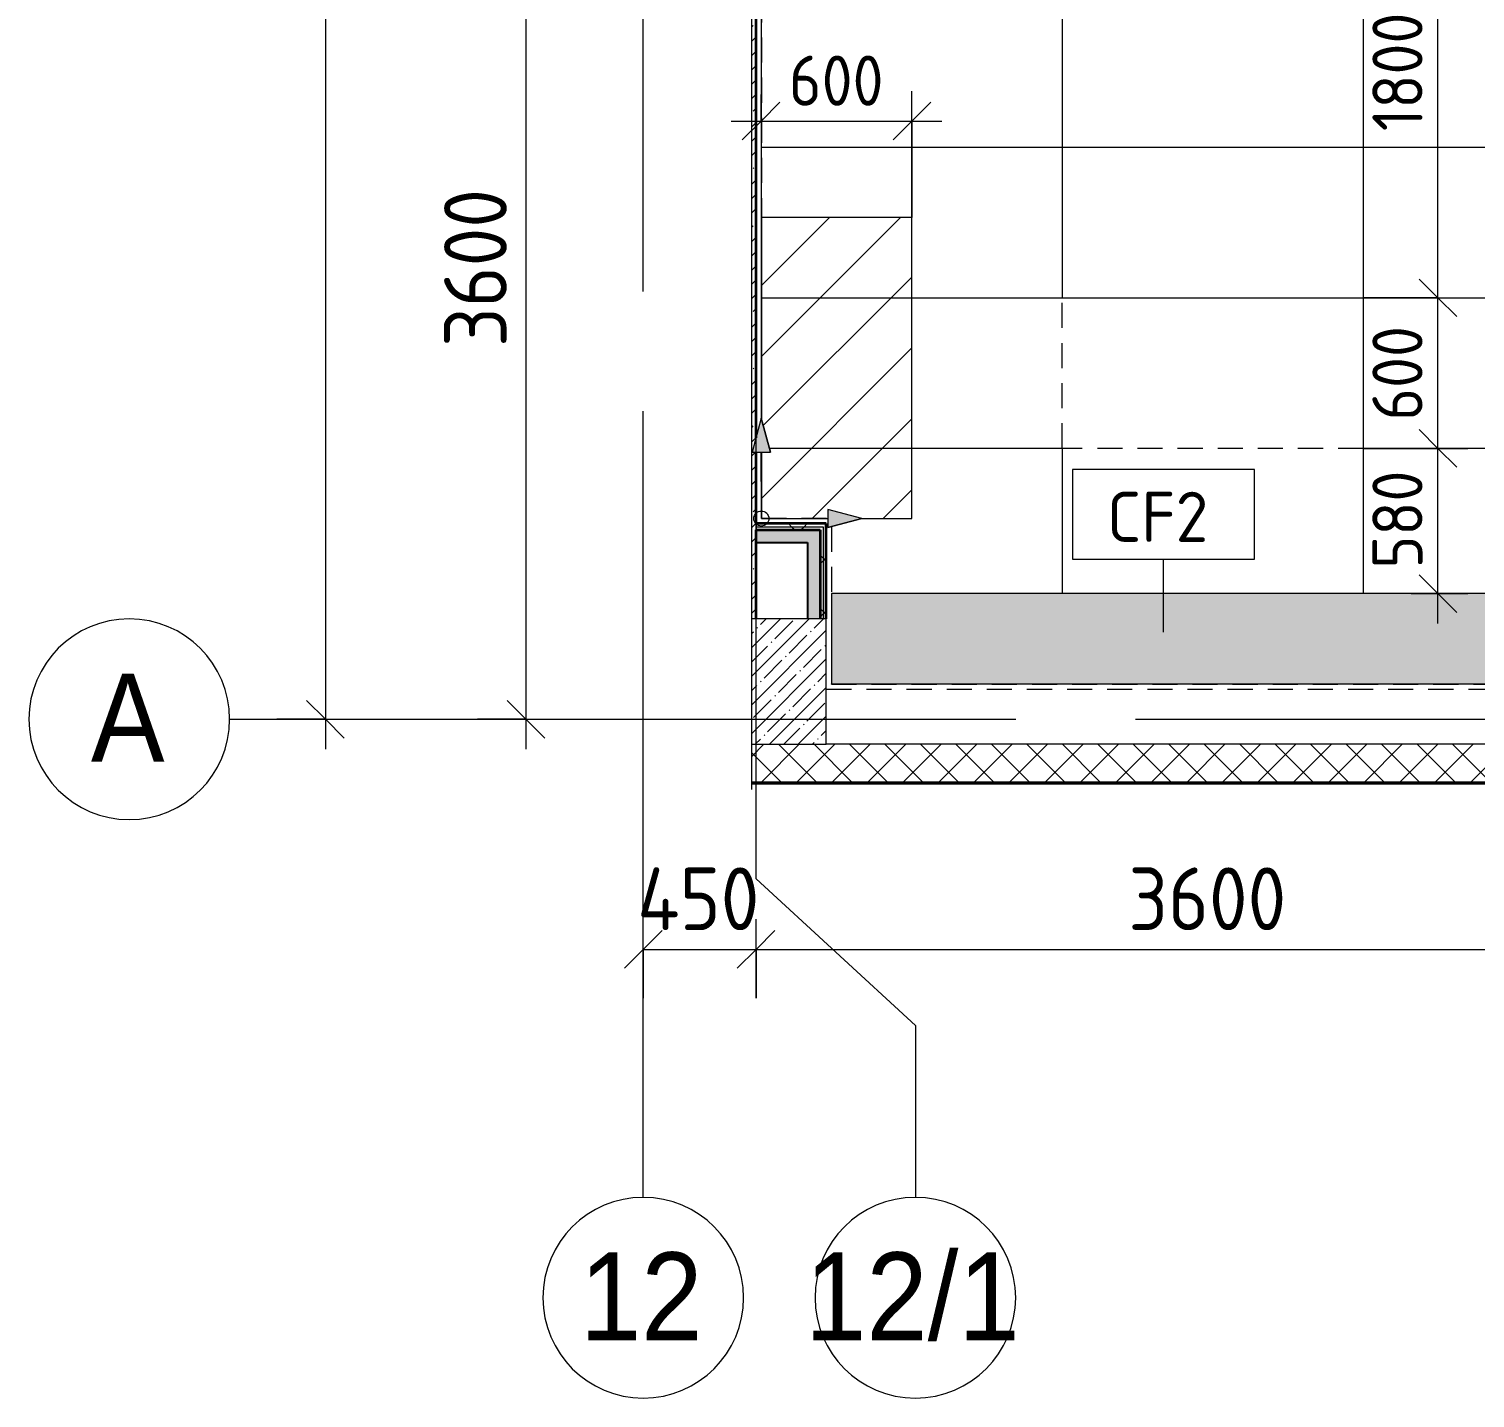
# Model space of a CAD drawing. Header units: millimetres. Extents: x 35861 to 236814, y -8553 to 29000.
# Drawn here: x 35861 to 41627, y -2706 to 2752 of the extents above; entities that cross this region are included whole.
import ezdxf

# ---------------------------------------------------------------- set-up
doc = ezdxf.new("R2010")
doc.units = ezdxf.units.MM
doc.linetypes.add('200_ШТРИХ__ш1_п0_6_', pattern=[160, 100, -60])
doc.linetypes.add('Осевая', pattern=[3175, 635, -476.25, 1587.5, -476.25])
for name, color, linetype, lineweight in [('A-ANNO-DIMS', 7, 'Continuous', 9), ('A-ANNO-DIMS-100', 7, 'Continuous', 9), ('A-CLNG', 7, 'Continuous', 9), ('A-CLNG-1', 7, 'Continuous', 13), ('A-CLNG-IDEN', 7, 'Continuous', 9), ('A-DETL', 7, 'Continuous', 9), ('A-DETL-GENF', 7, 'Continuous', 9), ('A-DETL-MBND', 7, '200_ШТРИХ__ш1_п0_6_', 9), ('A-WALL', 7, 'Continuous', 9), ('I-WALL', 7, 'Continuous', 9), ('S-COLS', 7, 'Continuous', 9), ('Оси', 7, 'Continuous', 9), ('Оси-1', 7, 'Continuous', 20), ('Оси-2', 7, 'Осевая', 9)]:
    doc.layers.add(name, color=color, linetype=linetype, lineweight=lineweight)
for name, color, linetype, lineweight, true_color in [('A-DETL-GENF-2', 7, 'Continuous', 9, 0x004000), ('A-WALL-1', 7, 'Continuous', 35, 0x3c3c3c), ('A-WALL-2', 7, 'Continuous', 25, 0x3c3c3c), ('A-WALL-3', 7, 'Continuous', 13, 0x3c3c3c), ('A-WALL-FNSH-1', 7, 'Continuous', 9, 0x3c3c3c), ('A-WALL-FNSH-2', 7, 'Continuous', 13, 0x3c3c3c)]:
    doc.layers.add(name, color=color, linetype=linetype, lineweight=lineweight, true_color=true_color)
doc.styles.add('Arial', font='arial.ttf', dxfattribs={"width": 0.9, "height": 350})
doc.styles.add('GOST Common_1', font='GOST_Common.ttf', dxfattribs={"height": 200})
doc.styles.add('ISOCPEUR', font='isocpeur.ttf', dxfattribs={"width": 0.9, "height": 250})
doc.styles.add('ISOCPEUR_1', font='isocpeur.ttf', dxfattribs={"width": 0.9, "height": 200})
doc.dimstyles.new('ISO-2_0_0_9К_Средний_округл2', dxfattribs={"dimscale": 304.8, "dimtxt": 199.196235, "dimasz": 0.492126, "dimexe": 0.393701, "dimexo": 0, "dimgap": 0, "dimtad": 1, "dimdec": 0, "dimrnd": 10, "dimzin": 0, "dimdsep": 46, "dimtxsty": 'ISOCPEUR_1', "dimblk1": 'OBLIQUE', "dimblk2": 'OBLIQUE', "dimsah": 1, "dimcen": 0.09, "dimdle": 0.393701, "dimazin": 0, "dimtfac": 1, "dimtdec": 4, "dimtix": 1, "dimtmove": 0, "dimatfit": 3, "dimfxl": 1, "dimtvp": 1, "dimtolj": 1, "dimtzin": 0, "dimarcsym": 2})
doc.dimstyles.new('ISO-2_5_0_9К_БОЛЬШОЙ', dxfattribs={"dimscale": 304.8, "dimtxt": 248.995294, "dimasz": 0.492126, "dimexe": 0.393701, "dimexo": 0.984252, "dimgap": 0, "dimtad": 1, "dimdec": 0, "dimrnd": 10, "dimzin": 0, "dimdsep": 46, "dimtxsty": 'ISOCPEUR', "dimblk1": 'OBLIQUE', "dimblk2": 'OBLIQUE', "dimsah": 1, "dimcen": 0.09, "dimdle": 0.393701, "dimazin": 0, "dimtfac": 1, "dimtdec": 4, "dimtix": 1, "dimtmove": 0, "dimatfit": 3, "dimfxl": 1, "dimtvp": 1, "dimtolj": 1, "dimtzin": 0, "dimarcsym": 2})
doc.dimstyles.new('ISO-2_5_0_9К_БОЛЬШОЙ_1', dxfattribs={"dimscale": 304.8, "dimtxt": 248.995294, "dimasz": 0.492126, "dimexe": 0.393701, "dimexo": 0.984252, "dimgap": 0, "dimtad": 1, "dimdec": 0, "dimrnd": 10, "dimzin": 0, "dimdsep": 46, "dimtxsty": 'ISOCPEUR', "dimblk1": 'OBLIQUE', "dimblk2": 'OBLIQUE', "dimsah": 1, "dimcen": 0.09, "dimdle": 0.393701, "dimazin": 0, "dimtfac": 1, "dimtdec": 4, "dimtix": 1, "dimtmove": 2, "dimatfit": 3, "dimfxl": 1, "dimtvp": 1, "dimtolj": 1, "dimtzin": 0, "dimarcsym": 2})
pattern_1 = [(45, (0, 0), (-106.066, 106.066), []), (135, (0, 0), (-106.066, -106.066), [])]

# ---------------------------------------------------------------- blocks, each defined once
blk = doc.blocks.new('BSC_Колонна _Прямоугольная - 500х500-V5-План потолков с обозначением видов отделки и геометрии 1 этажа в осях 12 - 23')
at = {"layer": 'S-COLS'}
h = blk.add_hatch(dxfattribs=at)
h.set_pattern_fill('FP_7', color=256, style=0, pattern_type=2)
h.set_pattern_definition([(45, (-38790, -150), (-57.02463, 57.02463), []), (45, (-38732.975, -150), (-57.02463, 57.02463), [100.806, -20.161, 3.353, -16.808])])
h.paths.add_polyline_path([(-47.3, -250), (250, -250), (250, 250), (-47.3, 250)])
for p, q in [((250, 250), (-47.3, 250)), ((250, -250), (250, 250)), ((-47.3, -250), (250, -250))]:
    blk.add_line(p, q, dxfattribs=at)
blk = doc.blocks.new('Начало раскладки_красным - Начало раскладки_красным-26112293-План потолков с обозначением видов отделки и геометрии 1 этажа в осях 12 - 23')
at = {"layer": 'A-DETL-GENF'}
for points in [[(-36.2, 264.8), (36.2, 264.8), (0, 400)], [(264.8, -36.2), (400, 0), (264.8, 36.2)]]:
    blk.add_hatch(color=256, dxfattribs=at).paths.add_polyline_path(points)
for p, q in [((0, 400), (-36.2, 264.8)), ((0, 400), (-36.2, 264.8)), ((36.2, 264.8), (0, 400)), ((0, 400), (36.2, 264.8)), ((-36.2, 264.8), (36.2, 264.8)), ((-36.2, 264.8), (36.2, 264.8)), ((0, 30), (0, 264.8)), ((30, 0), (264.8, 0)), ((400, 0), (264.8, 36.2)), ((264.8, 36.2), (264.8, -36.2)), ((400, 0), (264.8, 36.2)), ((264.8, 36.2), (264.8, -36.2)), ((400, 0), (264.8, -36.2)), ((264.8, -36.2), (400, 0))]:
    blk.add_line(p, q, dxfattribs=at)
blk.add_circle((0, 0), 30, dxfattribs=at)
blk = doc.blocks.new('DET_L_Линия разрыва - М100-30654842-План потолков с обозначением видов отделки и геометрии 1 этажа в осях 12 - 23')
at = {"layer": 'A-DETL-GENF'}
blk.add_line((24079.7, 0), (12339.9, 0), dxfattribs=at)
blk = doc.blocks.new('Ось сетки - D8-29747960-План потолков с обозначением видов отделки и геометрии 1 этажа в осях 12 - 23')
at = {"layer": 'Оси-1'}
for start, end in [(360, 180), (180, 360)]:
    blk.add_arc((0, 0), 4, start, end, dxfattribs=at)
blk = doc.blocks.new('DIMBLOCK1-План потолков с обозначением видов отделки и геометрии 1 этажа в осях 12 - 23')
at = {"layer": 'A-ANNO-DIMS-100'}
for p, q in [((38310, -1111.4), (38310, -797.5)), ((38760, -1111.4), (38760, -797.5)), ((38310, -917.5), (38760, -917.5)), ((38310, -917.5), (38310, -1111.4)), ((38760, -917.5), (38760, -1111.4))]:
    blk.add_line(p, q, dxfattribs=at)
at = {"layer": 'A-ANNO-DIMS-100', "lineweight": 20}
for p, q in [((38310, -917.5), (38385, -842.5)), ((38760, -917.5), (38835, -842.5)), ((38310, -917.5), (38235, -992.5)), ((38760, -917.5), (38685, -992.5))]:
    blk.add_line(p, q, dxfattribs=at)
at = {"layer": 'A-ANNO-DIMS-100', "color": 0, "insert": (38286, -590.9), "char_height": 250, "width": 597.589, "attachment_point": 1, "line_spacing_factor": 1.149209, "style": 'ISOCPEUR'}
blk.add_mtext('450', dxfattribs=at)
blk = doc.blocks.new('_Oblique')
at = {"color": 0, "linetype": 'ByBlock', "lineweight": -2}
blk.add_line((-0.5, -0.5), (0.5, 0.5), dxfattribs=at)
blk = doc.blocks.new('DIMBLOCK2-План потолков с обозначением видов отделки и геометрии 1 этажа в осях 12 - 23')
at = {"layer": 'A-ANNO-DIMS-100'}
for p, q in [((38760, -1111.4), (38760, -797.5)), ((42360, -1111.4), (42360, -797.5)), ((38760, -917.5), (42360, -917.5)), ((38760, -917.5), (38760, -1111.4)), ((42360, -917.5), (42360, -1111.4))]:
    blk.add_line(p, q, dxfattribs=at)
at = {"layer": 'A-ANNO-DIMS-100', "lineweight": 20}
for p, q in [((38760, -917.5), (38835, -842.5)), ((42360, -917.5), (42435, -842.5)), ((38760, -917.5), (38685, -992.5)), ((42360, -917.5), (42285, -992.5))]:
    blk.add_line(p, q, dxfattribs=at)
at = {"layer": 'A-ANNO-DIMS-100', "color": 0, "insert": (40244, -590.9), "char_height": 250, "width": 758.478, "attachment_point": 1, "line_spacing_factor": 1.149209, "style": 'ISOCPEUR'}
blk.add_mtext('3600', dxfattribs=at)
blk = doc.blocks.new('DIMBLOCK29-План потолков с обозначением видов отделки и геометрии 1 этажа в осях 12 - 23')
at = {"layer": 'A-ANNO-DIMS-100', "lineweight": 20}
for p, q in [((37842.6, 3600), (37767.6, 3675)), ((37842.6, 3600), (37917.6, 3525)), ((37842.6, 0), (37767.6, 75)), ((37842.6, 0), (37917.6, -75))]:
    blk.add_line(p, q, dxfattribs=at)
at = {"layer": 'A-ANNO-DIMS-100'}
for p, q in [((37648.7, 3600), (37962.6, 3600)), ((37842.6, 3600), (37648.7, 3600)), ((37842.6, 3600), (37842.6, -120)), ((37648.7, 0), (37962.6, 0)), ((37842.6, 0), (37648.7, 0))]:
    blk.add_line(p, q, dxfattribs=at)
at = {"layer": 'A-ANNO-DIMS-100', "color": 0, "insert": (37516, 1484), "char_height": 250, "width": 758.478, "attachment_point": 1, "rotation": 90, "line_spacing_factor": 1.149209, "style": 'ISOCPEUR'}
blk.add_mtext('3600', dxfattribs=at)
blk = doc.blocks.new('DIMBLOCK30-План потолков с обозначением видов отделки и геометрии 1 этажа в осях 12 - 23')
at = {"layer": 'A-ANNO-DIMS-100'}
for p, q in [((37042.6, 27120), (37042.6, -120)), ((36848.7, 27000), (37162.6, 27000)), ((37042.6, 27000), (36848.7, 27000)), ((36848.7, 0), (37162.6, 0)), ((37042.6, 0), (36848.7, 0))]:
    blk.add_line(p, q, dxfattribs=at)
at = {"layer": 'A-ANNO-DIMS-100', "lineweight": 20}
for p, q in [((37042.6, 27000), (36967.6, 27075)), ((37042.6, 27000), (37117.6, 26925)), ((37042.6, 0), (36967.6, 75)), ((37042.6, 0), (37117.6, -75))]:
    blk.add_line(p, q, dxfattribs=at)
at = {"layer": 'A-ANNO-DIMS-100', "color": 0, "insert": (36716, 13801.2), "char_height": 250, "width": 948.097, "attachment_point": 1, "rotation": 90, "line_spacing_factor": 1.149209, "style": 'ISOCPEUR'}
blk.add_mtext('27000', dxfattribs=at)
blk = doc.blocks.new('М_потолков - Марка_ Имя типа-25382930-План потолков с обозначением видов отделки и геометрии 1 этажа в осях 12 - 23')
at = {"layer": 'A-CLNG-IDEN'}
for p, q in [((3.625, 1.984375), (-3.625, 1.984375)), ((-3.625, 1.984375), (-3.625, -1.59375)), ((3.625, -1.59375), (3.625, 1.984375)), ((-3.625, -1.59375), (3.625, -1.59375))]:
    blk.add_line(p, q, dxfattribs=at)
blk = doc.blocks.new('DIMBLOCK31-План потолков с обозначением видов отделки и геометрии 1 этажа в осях 12 - 23')
at = {"layer": 'A-ANNO-DIMS-100'}
for p, q in [((38780, 2490.5), (38780, 2264.4)), ((38780, 2384.4), (38780, 2490.5)), ((39381, 2000), (39381, 2504.4)), ((38660, 2384.4), (39501, 2384.4)), ((39381, 2384.4), (39381, 2000))]:
    blk.add_line(p, q, dxfattribs=at)
at = {"layer": 'A-ANNO-DIMS-100', "lineweight": 20}
for p, q in [((38780, 2384.4), (38855, 2459.4)), ((39381, 2384.4), (39456, 2459.4)), ((38780, 2384.4), (38705, 2309.4)), ((39381, 2384.4), (39306, 2309.4))]:
    blk.add_line(p, q, dxfattribs=at)
at = {"layer": 'A-ANNO-DIMS-100', "color": 0, "insert": (38890.9, 2645.7), "char_height": 200, "width": 455.087, "attachment_point": 1, "line_spacing_factor": 1.149209, "style": 'ISOCPEUR_1'}
blk.add_mtext('600', dxfattribs=at)
blk = doc.blocks.new('DIMBLOCK32-План потолков с обозначением видов отделки и геометрии 1 этажа в осях 12 - 23')
at = {"layer": 'A-ANNO-DIMS-100', "lineweight": 20}
for p, q in [((41478.3, 1079.8), (41403.3, 1154.8)), ((41478.3, 1079.8), (41553.3, 1004.8)), ((41478.3, 501), (41403.3, 576)), ((41478.3, 501), (41553.3, 426))]:
    blk.add_line(p, q, dxfattribs=at)
at = {"layer": 'A-ANNO-DIMS-100'}
for p, q in [((41180.5, 1079.8), (41598.3, 1079.8)), ((41478.3, 1079.8), (41180.5, 1079.8)), ((41478.3, 381), (41478.3, 1079.8)), ((41372.2, 501), (41598.3, 501)), ((41478.3, 501), (41372.2, 501))]:
    blk.add_line(p, q, dxfattribs=at)
at = {"layer": 'A-ANNO-DIMS-100', "color": 0, "insert": (41217, 600.8), "char_height": 200, "width": 455.087, "attachment_point": 1, "rotation": 90, "line_spacing_factor": 1.149209, "style": 'ISOCPEUR_1'}
blk.add_mtext('580', dxfattribs=at)
blk = doc.blocks.new('DIMBLOCK33-План потолков с обозначением видов отделки и геометрии 1 этажа в осях 12 - 23')
at = {"layer": 'A-ANNO-DIMS-100', "lineweight": 20}
for p, q in [((41478.3, 1679.8), (41403.3, 1754.8)), ((41478.3, 1679.8), (41553.3, 1604.8)), ((41478.3, 1079.8), (41403.3, 1154.8)), ((41478.3, 1079.8), (41553.3, 1004.8))]:
    blk.add_line(p, q, dxfattribs=at)
at = {"layer": 'A-ANNO-DIMS-100'}
for p, q in [((41180.5, 1679.8), (41598.3, 1679.8)), ((41478.3, 1679.8), (41180.5, 1679.8)), ((41478.3, 1079.8), (41478.3, 1679.8)), ((41180.5, 1079.8), (41598.3, 1079.8)), ((41478.3, 1079.8), (41180.5, 1079.8))]:
    blk.add_line(p, q, dxfattribs=at)
at = {"layer": 'A-ANNO-DIMS-100', "color": 0, "insert": (41217, 1190.2), "char_height": 200, "width": 455.087, "attachment_point": 1, "rotation": 90, "line_spacing_factor": 1.149209, "style": 'ISOCPEUR_1'}
blk.add_mtext('600', dxfattribs=at)
blk = doc.blocks.new('DIMBLOCK34-План потолков с обозначением видов отделки и геометрии 1 этажа в осях 12 - 23')
at = {"layer": 'A-ANNO-DIMS-100', "lineweight": 20}
for p, q in [((41478.3, 3479.8), (41403.3, 3554.8)), ((41478.3, 3479.8), (41553.3, 3404.8)), ((41478.3, 1679.8), (41403.3, 1754.8)), ((41478.3, 1679.8), (41553.3, 1604.8))]:
    blk.add_line(p, q, dxfattribs=at)
at = {"layer": 'A-ANNO-DIMS-100'}
for p, q in [((41180.5, 3479.8), (41598.3, 3479.8)), ((41478.3, 3479.8), (41180.5, 3479.8)), ((41478.3, 1679.8), (41478.3, 3479.8)), ((41180.5, 1679.8), (41598.3, 1679.8)), ((41478.3, 1679.8), (41180.5, 1679.8))]:
    blk.add_line(p, q, dxfattribs=at)
at = {"layer": 'A-ANNO-DIMS-100', "color": 0, "insert": (41217, 2344.2), "char_height": 200, "width": 565.411, "attachment_point": 1, "rotation": 90, "line_spacing_factor": 1.149209, "style": 'ISOCPEUR_1'}
blk.add_mtext('1800', dxfattribs=at)

msp = doc.modelspace()

# ---------------------------------------------------------------- hatches: boundary and pattern name
at = {"layer": 'A-CLNG'}
h = msp.add_hatch(color=256, dxfattribs=at)
h.paths.add_polyline_path([(47389, 141), (47389, 502), (43711, 502), (43711, 141), (46954.8, 141)])
h.paths.add_polyline_path([(39738.3, 141), (42889, 141), (42889, 501), (39061, 501), (39061, 141)])
at = {"layer": 'A-DETL-GENF-2'}
h = msp.add_hatch(dxfattribs=at)
h.set_pattern_fill('FP_71', color=256, style=0, pattern_type=2)
h.set_pattern_definition([(45, (0, 0), (-141.4214, 141.4214), [])])
h.paths.add_polyline_path([(39381, 800), (39381, 2000), (38781, 2000), (38781, 1199.1), (38817.1, 1064.8), (38781, 1064.7), (38781, 800), (39045.8, 800), (39045.7, 836.4), (39181, 800)])
at = {"layer": 'A-DETL-MBND'}
h = msp.add_hatch(dxfattribs=at)
h.set_pattern_fill('FP_64', color=256, style=0, pattern_type=2)
h.set_pattern_definition([(180, (39981, 8879.5), (-7e-14, -600), []), (270, (39981, 8879.5), (1200, 7e-14), [])])
h.paths.add_polyline_path([(41181.6, 501), (42910, 501), (42910, 1079.8), (42380.5, 1079.8), (42380.5, 1679.8), (42910, 1679.8), (42910, 3479.8), (42380.5, 3479.8), (42380.5, 4079.8), (42910, 4079.8), (42910, 5879.8), (42380.5, 5879.8), (42380.5, 6479.8), (42910, 6479.8), (42910, 7049), (42889, 7049), (42889, 7679), (39061, 7679), (39061, 7379), (38781, 7379), (38781, 6876.1), (38817.1, 6741.8), (38781, 6741.7), (38781, 6212.2), (38817.4, 6212.2), (38781, 6077), (38781, 1199.1), (38817.1, 1064.8), (38781, 1064.7), (38781, 800), (39045.8, 800), (39045.7, 836.4), (39180.1, 800), (39060, 767.7), (39061, 501), (39738.3, 501)])
h.paths.add_polyline_path([(43711, 501), (43711, 502), (47389, 502), (47389, 7659), (44211, 7659), (44211, 7049), (43410, 7049), (43410, 6479.8), (43580.5, 6479.8), (43580.5, 5879.8), (43410, 5879.8), (43410, 4079.8), (43580.5, 4079.8), (43580.5, 3479.8), (43410, 3479.8), (43410, 1679.8), (43580.5, 1679.8), (43580.5, 1079.8), (43410, 1079.8), (43410, 501), (43710, 501)])
h.paths.add_polyline_path([(45980.5, 1079.8), (44780.5, 1079.8), (44780.5, 1679.8), (45980.5, 1679.8)])
h.paths.add_polyline_path([(39980.5, 1079.8), (39980.5, 1679.8), (41180.5, 1679.8), (41180.5, 1079.8)])
h.paths.add_polyline_path([(45980.5, 3479.8), (44780.5, 3479.8), (44780.5, 4079.8), (45980.5, 4079.8), (45980.5, 3689.7)])
h.paths.add_polyline_path([(41180.5, 3479.8), (39980.5, 3479.8), (39980.5, 4079.8), (41180.5, 4079.8), (41180.5, 3689.7)])
h.paths.add_polyline_path([(45980.5, 5879.8), (44780.5, 5879.8), (44780.5, 6479.8), (45980.5, 6479.8)])
h.paths.add_polyline_path([(39981, 5879.8), (39980.5, 5879.8), (39980.5, 6479.8), (41180.5, 6479.8), (41180.5, 5879.8)])
h.paths.add_polyline_path([(39045.8, 6440.9), (39045.7, 6513.4), (39181, 6477.2), (39115.3, 6459.6)])
at = {"layer": 'A-WALL'}
h = msp.add_hatch(dxfattribs=at)
h.set_pattern_fill('FP_17', color=256, style=0, pattern_type=2)
h.set_pattern_definition([(45, (0, 0), (-70.71068, 70.71068), []), (135, (0, 0), (-70.71068, -70.71068), [])])
h.paths.add_polyline_path([(75098.9, -250), (75700, -250), (75700, -100), (38742.7, -100), (38742.7, -250), (74377.2, -250)])
at = {"layer": 'I-WALL'}
h = msp.add_hatch(dxfattribs=at)
h.set_pattern_fill('FP_1', color=256, style=0, pattern_type=2)
h.set_pattern_definition([(45, (0, 0), (-57.02463, 57.02463), []), (45, (57.025, 0), (-57.02463, 57.02463), [100.806, -20.161, 3.353, -16.808])])
h.paths.add_polyline_path([(38760, 400), (38760, 1064.8), (38744.6, 1064.7), (38760, 1122.3), (38760, 6156), (38744.9, 6212.2), (38760, 6212.2), (38760, 6741.7), (38744.6, 6741.7), (38760, 6799.3), (38760, 7400), (38742.7, 7400), (38742.7, 400)])
h = msp.add_hatch(dxfattribs=at)
h.set_pattern_fill('FP_63', color=256, style=0, pattern_type=2)
h.set_pattern_definition(pattern_1)
h.paths.add_polyline_path([(39027.5, 767.5), (39040, 767.5), (39040, 780), (38760, 780), (38760, 767.5), (39016.7, 767.5)])
h = msp.add_hatch(dxfattribs=at)
h.set_pattern_fill('FP_63', color=256, style=0, pattern_type=2)
h.set_pattern_definition(pattern_1)
h.paths.add_polyline_path([(39027.5, 755), (39027.5, 767.5), (38760, 767.5), (38760, 755), (39016.7, 755)])
for points in [[(38965, 705), (39015, 705), (39015, 755), (38760, 755), (38760, 705)], [(39015, 400), (39015, 705), (38965, 705), (38965, 400)]]:
    msp.add_hatch(color=256, dxfattribs=at).paths.add_polyline_path(points)
h = msp.add_hatch(dxfattribs=at)
h.set_pattern_fill('FP_63', color=256, style=0, pattern_type=2)
h.set_pattern_definition(pattern_1)
h.paths.add_polyline_path([(39027.5, 400), (39027.5, 755), (39015, 755), (39015, 400)])
h = msp.add_hatch(dxfattribs=at)
h.set_pattern_fill('FP_63', color=256, style=0, pattern_type=2)
h.set_pattern_definition(pattern_1)
h.paths.add_polyline_path([(39040, 400), (39040, 767.5), (39027.5, 767.5), (39027.5, 400)])

# ---------------------------------------------------------------- linework, layer by layer
at = {"layer": 'A-CLNG-1'}
for p, q in [((39061, 501), (39061, 141)), ((42889, 501), (39061, 501)), ((39061, 141), (42889, 141))]:
    msp.add_line(p, q, dxfattribs=at)
at = {"layer": 'A-CLNG-IDEN'}
msp.add_line((40384.6, 347.5), (40384.6, 637.6), dxfattribs=at)
at = {"layer": 'A-DETL'}
for p, q in [((38781, 2000), (38781, 1199.1)), ((39381, 2000), (38781, 2000)), ((39381, 800), (39381, 2000)), ((38781, 1064.8), (38781, 800)), ((38781, 800), (39045.8, 800)), ((39180.1, 800), (39381, 800))]:
    msp.add_line(p, q, dxfattribs=at)
at = {"layer": 'A-DETL-MBND'}
for p, q in [((38780, 6081.6), (38780, 1197.1)), ((38781, 6077.8), (38781, 1199.1)), ((38781, 6077.8), (38781, 1199.1)), ((39980.5, 1079.8), (39980.5, 1679.8)), ((39980.5, 1679.8), (41180.5, 1679.8)), ((41180.5, 1679.8), (41180.5, 1079.8)), ((38780, 1064.8), (38780, 800)), ((38781, 1064.8), (38781, 801)), ((38781, 1064.8), (38781, 800)), ((41180.5, 1079.8), (39980.5, 1079.8)), ((38781, 801), (39045.8, 801)), ((38781, 800), (39045.8, 800)), ((39060, 767.7), (39060, 140)), ((39040, 120), (42910, 120)), ((39060, 140), (42890, 140)), ((39061, 140), (39061, 141))]:
    msp.add_line(p, q, dxfattribs=at)
at = {"layer": 'A-WALL'}
for p, q in [((38760, 780), (38760, 755)), ((38760, 767.5), (39027.5, 767.5)), ((39027.5, 767.5), (39027.5, 400)), ((38742.7, -250), (75850, -250))]:
    msp.add_line(p, q, dxfattribs=at)
at = {"layer": 'A-WALL-1'}
for p, q in [((38760, 1122.3), (38760, 6156)), ((38760, 780), (38760, 1064.8)), ((39040, 780), (38760, 780)), ((38760, 400), (38760, 755)), ((38760, 755), (39015, 755)), ((39015, 755), (39015, 400)), ((39040, 400), (39040, 780))]:
    msp.add_line(p, q, dxfattribs=at)
at = {"layer": 'A-WALL-2'}
for p, q in [((38760, 705), (38965, 705)), ((38965, 705), (38965, 400))]:
    msp.add_line(p, q, dxfattribs=at)
at = {"layer": 'A-WALL-3'}
msp.add_line((42910, -100), (39040, -100), dxfattribs=at)
at = {"layer": 'A-WALL-FNSH-1'}
msp.add_line((38742.7, -258), (75858, -258), dxfattribs=at)
at = {"layer": 'A-WALL-FNSH-2'}
msp.add_line((38742.7, -253), (75853, -253), dxfattribs=at)
at = {"layer": 'Оси'}
for p, q in [((38760, -636.3), (38760, 1863.7)), ((38310, -1906.3), (38310, 593.7)), ((36660.8, 0), (39160.8, 0)), ((38760, -636.3), (39395, -1221.3)), ((39395, -1221.3), (39395, -1906.3))]:
    msp.add_line(p, q, dxfattribs=at)
at = {"layer": 'Оси-2'}
for p, q in [((38310, 593.7), (38310, 21277.7)), ((38760, 1863.7), (38760, 12700)), ((39160.8, 0), (82200, 0))]:
    msp.add_line(p, q, dxfattribs=at)

# ---------------------------------------------------------------- block references
at = {"layer": 'A-CLNG-IDEN', "xscale": 99.99999999999993, "yscale": 99.99999999999993, "zscale": 99.99999999999993}
msp.add_blockref('М_потолков - Марка_ Имя типа-25382930-План потолков с обозначением видов отделки и геометрии 1 этажа в осях 12 - 23', (40384.6, 796.9), dxfattribs=at)
at = {"layer": 'A-DETL-GENF'}
for name, p, rotation in [('DET_L_Линия разрыва - М100-30654842-План потолков с обозначением видов отделки и геометрии 1 этажа в осях 12 - 23', (38742.7, 23799.7), 270.0000000000003), ('Начало раскладки_красным - Начало раскладки_красным-26112293-План потолков с обозначением видов отделки и геометрии 1 этажа в осях 12 - 23', (38781, 800), 0.03359668727813597)]:
    msp.add_blockref(name, p, dxfattribs=dict(at, rotation=rotation))
at = {"layer": 'S-COLS'}
msp.add_blockref('BSC_Колонна _Прямоугольная - 500х500-V5-План потолков с обозначением видов отделки и геометрии 1 этажа в осях 12 - 23', (38790, 150), dxfattribs=at)
at = {"layer": 'Оси-1', "xscale": 99.99999999999993, "yscale": 99.99999999999993, "zscale": 99.99999999999993, "rotation": 269.9999999999994}
msp.add_blockref('Ось сетки - D8-29747960-План потолков с обозначением видов отделки и геометрии 1 этажа в осях 12 - 23', (36260.8, 0), dxfattribs=at)
at = {"layer": 'Оси-1', "xscale": 99.99999999999993, "yscale": 99.99999999999993, "zscale": 99.99999999999993}
for p in [(38310, -2306.3), (39395, -2306.3)]:
    msp.add_blockref('Ось сетки - D8-29747960-План потолков с обозначением видов отделки и геометрии 1 этажа в осях 12 - 23', p, dxfattribs=at)

# ---------------------------------------------------------------- texts
at = {"layer": 'A-CLNG-IDEN', "insert": (40158.8, 906.7), "char_height": 200, "width": 529.114, "attachment_point": 1, "style": 'GOST Common_1'}
msp.add_mtext('CF2', dxfattribs=at)
at = {"layer": 'Оси', "char_height": 350, "attachment_point": 1, "style": 'Arial'}
for s, insert, width in [('\\fArial|b0|i0|c204|p34|;\\W.9;А', (36108, 181), 360.759), ('12', (38057.4, -2125.6), 606.076), ('12/1', (38954.7, -2125.6), 1060.633)]:
    msp.add_mtext(s, dxfattribs=dict(at, insert=insert, width=width))

# ---------------------------------------------------------------- dimensions: what is measured, and where the dimension line sits
at = {"layer": 'A-ANNO-DIMS'}
dim = msp.add_linear_dim(base=(37042.6, 0), p1=(37148.7, 27000), p2=(37148.7, 0), angle=90, dimstyle='ISO-2_5_0_9К_БОЛЬШОЙ_1', override={"dimpost": '<>', "dimfxl": 26999.999823}, dxfattribs=at)
dim.commit()
dim.dimension.update_dxf_attribs({"geometry": 'DIMBLOCK30-План потолков с обозначением видов отделки и геометрии 1 этажа в осях 12 - 23', "text_midpoint": (36882.7, 14275.2), "dimtype": 160, "text_rotation": 90})
for base, p1, p2, dimstyle, override, picture, middle in [((37842.6, 0), (37948.7, 3600), (37948.7, 0), 'ISO-2_5_0_9К_БОЛЬШОЙ', {"dimpost": '<>', "dimfxl": 3600}, 'DIMBLOCK29-План потолков с обозначением видов отделки и геометрии 1 этажа в осях 12 - 23', (37717.6, 1800)), ((41478.3, 3479.8), (41180.5, 1679.8), (41180.5, 3479.8), 'ISO-2_0_0_9К_Средний_округл2', {"dimpost": '<>', "dimfxl": 1800}, 'DIMBLOCK34-План потолков с обозначением видов отделки и геометрии 1 этажа в осях 12 - 23', (41378.3, 2579.8)), ((41478.3, 1679.8), (41180.5, 1079.8), (41180.5, 1679.8), 'ISO-2_0_0_9К_Средний_округл2', {"dimpost": '<>', "dimfxl": 600}, 'DIMBLOCK33-План потолков с обозначением видов отделки и геометрии 1 этажа в осях 12 - 23', (41378.3, 1379.8)), ((41478.3, 1079.8), (41372.2, 501), (41180.5, 1079.8), 'ISO-2_0_0_9К_Средний_округл2', {"dimpost": '<>', "dimfxl": 609.735835}, 'DIMBLOCK32-План потолков с обозначением видов отделки и геометрии 1 этажа в осях 12 - 23', (41378.3, 790.4))]:
    dim = msp.add_linear_dim(base=base, p1=p1, p2=p2, angle=90, dimstyle=dimstyle, override=override, dxfattribs=at)
    dim.commit()
    dim.dimension.update_dxf_attribs({"geometry": picture, "text_midpoint": middle})
for base, p1, p2, dimstyle, override, picture, middle in [((39381, 2384.4), (38780, 2490.5), (39381, 2000), 'ISO-2_0_0_9К_Средний_округл2', {"dimpost": '<>', "dimfxl": 775.738561}, 'DIMBLOCK31-План потолков с обозначением видов отделки и геометрии 1 этажа в осях 12 - 23', (39080.5, 2484.4)), ((38760, -917.5), (38310, -811.4), (38760, -811.4), 'ISO-2_5_0_9К_БОЛЬШОЙ', {"dimpost": '<>', "dimfxl": 450}, 'DIMBLOCK1-План потолков с обозначением видов отделки и геометрии 1 этажа в осях 12 - 23', (38535, -792.5)), ((42360, -917.5), (38760, -811.4), (42360, -811.4), 'ISO-2_5_0_9К_БОЛЬШОЙ', {"dimpost": '<>', "dimfxl": 3600}, 'DIMBLOCK2-План потолков с обозначением видов отделки и геометрии 1 этажа в осях 12 - 23', (40560, -792.5))]:
    dim = msp.add_linear_dim(base=base, p1=p1, p2=p2, dimstyle=dimstyle, override=override, dxfattribs=at)
    dim.commit()
    dim.dimension.update_dxf_attribs({"geometry": picture, "text_midpoint": middle})

doc.saveas('drawing.dxf')
